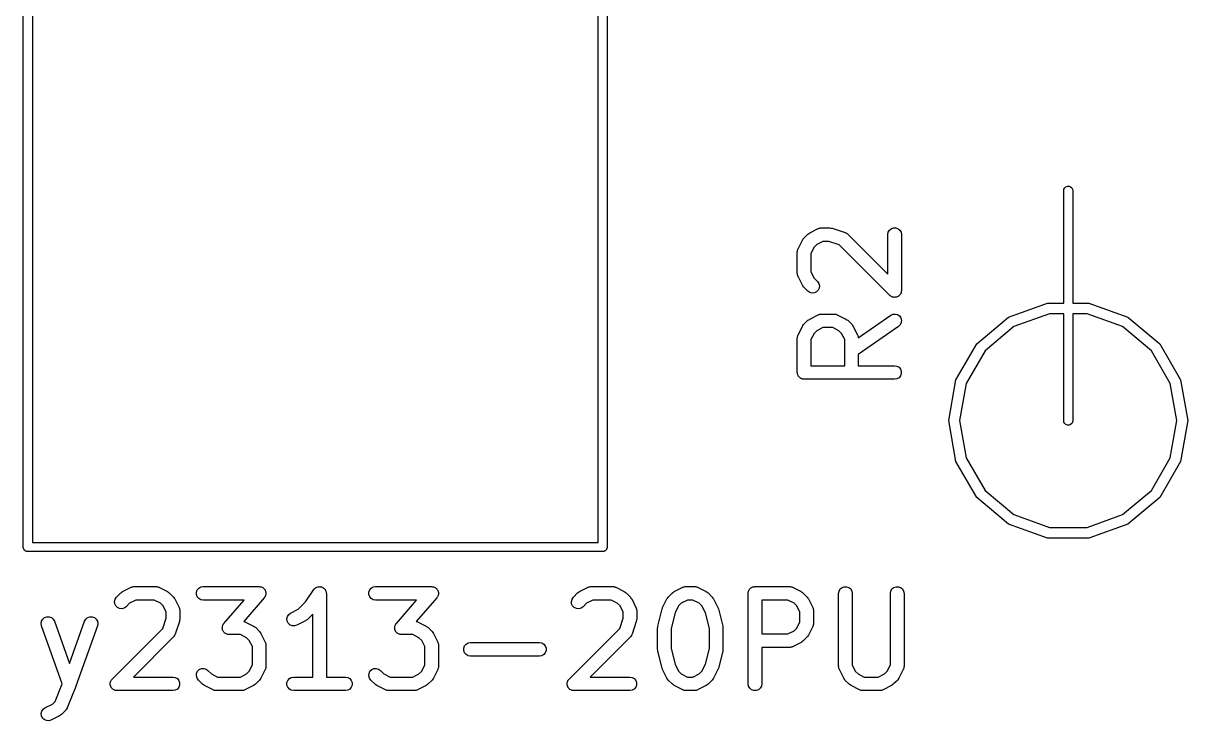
# Model space of a CAD drawing. Extents: x 136.3 to 186.3, y -96.8 to -46.7.
# Drawn here: x 159.08 to 171.94, y -95.52 to -87.81 of the extents above; entities that cross this region are included whole.
import ezdxf

# ---------------------------------------------------------------- set-up
doc = ezdxf.new("R2010")
doc.units = 0
doc.header["$MEASUREMENT"] = 0
doc.layers.add('BLACK', color=7, linetype='CONTINUOUS')

msp = doc.modelspace()

# ---------------------------------------------------------------- linework, layer by layer
at = {"layer": 'BLACK', "linetype": 'CONTINUOUS'}
for p, q in [((165.431, -93.549), (165.431, -68.249)), ((165.531, -68.1902), (165.531, -93.6078)), ((159.081, -93.5902), (159.081, -69.2012)), ((159.181, -69.2197), (159.181, -93.549)), ((170.574, -89.6576), (170.576, -89.6446)), ((170.576, -89.6446), (170.585, -89.6294)), ((170.585, -89.6294), (170.599, -89.618)), ((170.599, -89.618), (170.615, -89.612)), ((170.615, -89.612), (170.633, -89.612)), ((170.633, -89.612), (170.649, -89.618)), ((170.649, -89.618), (170.663, -89.6294)), ((170.663, -89.6294), (170.672, -89.6446)), ((170.672, -89.6446), (170.674, -89.6576)), ((170.574, -90.9021), (170.574, -89.6576)), ((170.674, -89.6576), (170.674, -90.9021)), ((167.701, -90.1885), (167.749, -90.1409)), ((167.749, -90.1409), (167.758, -90.134)), ((167.758, -90.134), (167.768, -90.1268)), ((167.768, -90.1268), (167.863, -90.0792)), ((167.863, -90.0792), (167.867, -90.078)), ((167.867, -90.078), (167.871, -90.0758)), ((167.871, -90.0758), (167.88, -90.0743)), ((167.88, -90.0743), (167.888, -90.0718)), ((167.888, -90.0718), (167.893, -90.072)), ((167.893, -90.072), (167.897, -90.0713)), ((167.897, -90.0713), (167.992, -90.0713)), ((167.992, -90.0713), (168.004, -90.0734)), ((168.004, -90.0734), (168.016, -90.0751)), ((168.016, -90.0751), (168.159, -90.1228)), ((168.159, -90.1228), (168.162, -90.1248)), ((168.162, -90.1248), (168.167, -90.1259)), ((168.167, -90.1259), (168.174, -90.131)), ((168.174, -90.131), (168.182, -90.1352)), ((168.182, -90.1352), (168.184, -90.1384)), ((168.184, -90.1384), (168.188, -90.1409)), ((168.188, -90.1409), (168.631, -90.5843)), ((168.631, -90.1463), (168.636, -90.1206)), ((168.631, -90.5843), (168.631, -90.1463)), ((168.636, -90.1206), (168.649, -90.0981)), ((168.649, -90.0981), (168.669, -90.0813)), ((168.669, -90.0813), (168.693, -90.0724)), ((168.693, -90.0724), (168.719, -90.0724)), ((168.719, -90.0724), (168.744, -90.0813)), ((168.744, -90.0813), (168.764, -90.0981)), ((168.764, -90.0981), (168.777, -90.1206)), ((168.777, -90.1206), (168.781, -90.1463)), ((168.781, -90.1463), (168.781, -90.7653)), ((167.639, -90.3032), (167.687, -90.208)), ((167.687, -90.208), (167.694, -90.1983)), ((167.694, -90.1983), (167.701, -90.1885)), ((167.816, -90.2859), (167.781, -90.3545)), ((167.846, -90.2555), (167.816, -90.2859)), ((167.915, -90.2213), (167.846, -90.2555)), ((167.98, -90.2213), (167.915, -90.2213)), ((168.094, -90.2595), (167.98, -90.2213)), ((168.653, -90.8184), (168.094, -90.2595)), ((167.631, -90.3368), (167.632, -90.3325)), ((167.631, -90.5749), (167.631, -90.3368)), ((167.632, -90.3282), (167.634, -90.3198)), ((167.632, -90.3325), (167.632, -90.3282)), ((167.634, -90.3198), (167.636, -90.3111)), ((167.636, -90.3111), (167.638, -90.3074)), ((167.638, -90.3074), (167.639, -90.3032)), ((167.781, -90.3545), (167.781, -90.5572)), ((167.632, -90.5791), (167.631, -90.5749)), ((167.632, -90.5834), (167.632, -90.5791)), ((167.634, -90.5919), (167.632, -90.5834)), ((167.636, -90.6005), (167.634, -90.5919)), ((167.638, -90.6043), (167.636, -90.6005)), ((167.639, -90.6084), (167.638, -90.6043)), ((167.687, -90.7036), (167.639, -90.6084)), ((167.781, -90.5572), (167.816, -90.6257)), ((167.816, -90.6257), (167.855, -90.6647)), ((167.855, -90.6647), (167.87, -90.686)), ((167.694, -90.7133), (167.687, -90.7036)), ((167.701, -90.7231), (167.694, -90.7133)), ((167.749, -90.7707), (167.701, -90.7231)), ((167.77, -90.7857), (167.749, -90.7707)), ((167.795, -90.7924), (167.77, -90.7857)), ((167.821, -90.7902), (167.795, -90.7924)), ((167.845, -90.7792), (167.821, -90.7902)), ((167.863, -90.7607), (167.845, -90.7792)), ((167.874, -90.7371), (167.863, -90.7607)), ((167.87, -90.686), (167.876, -90.7112)), ((167.876, -90.7112), (167.874, -90.7371)), ((168.765, -90.8107), (168.764, -90.8135)), ((168.768, -90.8084), (168.765, -90.8107)), ((168.772, -90.7995), (168.768, -90.8084)), ((168.777, -90.791), (168.772, -90.7995)), ((168.779, -90.7847), (168.777, -90.7877)), ((168.777, -90.7877), (168.777, -90.791)), ((168.78, -90.775), (168.779, -90.7847)), ((168.781, -90.7653), (168.78, -90.775)), ((168.661, -90.824), (168.653, -90.8184)), ((168.669, -90.8303), (168.661, -90.824)), ((168.672, -90.8314), (168.669, -90.8303)), ((168.675, -90.8333), (168.672, -90.8314)), ((168.684, -90.8358), (168.675, -90.8333)), ((168.693, -90.8392), (168.684, -90.8358)), ((168.697, -90.8392), (168.693, -90.8392)), ((168.7, -90.84), (168.697, -90.8392)), ((168.71, -90.8392), (168.7, -90.84)), ((168.719, -90.8392), (168.71, -90.8392)), ((168.723, -90.8381), (168.719, -90.8392)), ((168.726, -90.8378), (168.723, -90.8381)), ((168.735, -90.8336), (168.726, -90.8378)), ((168.744, -90.8303), (168.735, -90.8336)), ((168.746, -90.8282), (168.744, -90.8303)), ((168.749, -90.8268), (168.746, -90.8282)), ((168.756, -90.8198), (168.749, -90.8268)), ((168.764, -90.8135), (168.756, -90.8198)), ((169.964, -91.0588), (170.395, -90.9021)), ((170.395, -90.9021), (170.574, -90.9021)), ((170.674, -90.9021), (170.853, -90.9021)), ((170.853, -90.9021), (171.284, -91.0588)), ((167.768, -91.0792), (167.863, -91.0316)), ((167.863, -91.0316), (167.867, -91.0304)), ((167.867, -91.0304), (167.871, -91.0282)), ((167.871, -91.0282), (167.88, -91.0267)), ((167.88, -91.0267), (167.888, -91.0242)), ((167.888, -91.0242), (167.893, -91.0244)), ((167.893, -91.0244), (167.897, -91.0237)), ((167.897, -91.0237), (168.04, -91.0237)), ((168.04, -91.0237), (168.044, -91.0244)), ((168.044, -91.0244), (168.048, -91.0242)), ((168.048, -91.0242), (168.057, -91.0267)), ((168.057, -91.0267), (168.065, -91.0282)), ((168.065, -91.0282), (168.069, -91.0304)), ((168.069, -91.0304), (168.073, -91.0316)), ((168.073, -91.0316), (168.168, -91.0792)), ((168.305, -91.2881), (168.663, -91.0372)), ((168.663, -91.0372), (168.687, -91.0262)), ((168.687, -91.0262), (168.713, -91.024)), ((168.713, -91.024), (168.738, -91.0307)), ((168.738, -91.0307), (168.759, -91.0456)), ((168.759, -91.0456), (168.774, -91.067)), ((168.774, -91.067), (168.781, -91.0921)), ((169.613, -91.3535), (169.964, -91.0588)), ((170.416, -91.0202), (170.024, -91.1628)), ((170.574, -91.0202), (170.416, -91.0202)), ((170.574, -92.2064), (170.574, -91.0202)), ((170.832, -91.0202), (170.674, -91.0202)), ((170.674, -91.0202), (170.674, -92.2064)), ((171.224, -91.1628), (170.832, -91.0202)), ((171.284, -91.0588), (171.635, -91.3535)), ((167.639, -91.2556), (167.687, -91.1604)), ((167.687, -91.1604), (167.694, -91.1507)), ((167.694, -91.1507), (167.701, -91.1409)), ((167.701, -91.1409), (167.749, -91.0933)), ((167.749, -91.0933), (167.758, -91.0864)), ((167.758, -91.0864), (167.768, -91.0792)), ((167.915, -91.1737), (167.846, -91.2079)), ((168.022, -91.1737), (167.915, -91.1737)), ((168.091, -91.2079), (168.022, -91.1737)), ((168.168, -91.0792), (168.178, -91.0864)), ((168.178, -91.0864), (168.188, -91.0933)), ((168.188, -91.0933), (168.236, -91.1409)), ((168.236, -91.1409), (168.242, -91.1507)), ((168.242, -91.1507), (168.25, -91.1604)), ((168.25, -91.1604), (168.297, -91.2556)), ((168.749, -91.1601), (168.305, -91.471)), ((168.768, -91.1417), (168.749, -91.1601)), ((168.779, -91.1181), (168.768, -91.1417)), ((168.781, -91.0921), (168.779, -91.1181)), ((170.024, -91.1628), (169.705, -91.4307)), ((171.543, -91.4307), (171.224, -91.1628)), ((167.631, -91.2891), (167.632, -91.2849)), ((167.631, -91.6701), (167.631, -91.2891)), ((167.632, -91.2806), (167.634, -91.2721)), ((167.632, -91.2849), (167.632, -91.2806)), ((167.634, -91.2721), (167.636, -91.2635)), ((167.636, -91.2635), (167.638, -91.2597)), ((167.638, -91.2597), (167.639, -91.2556)), ((167.816, -91.2383), (167.781, -91.3068)), ((167.781, -91.3068), (167.781, -91.5951)), ((167.846, -91.2079), (167.816, -91.2383)), ((168.121, -91.2383), (168.091, -91.2079)), ((168.155, -91.3068), (168.121, -91.2383)), ((168.155, -91.5951), (168.155, -91.3068)), ((168.297, -91.2556), (168.299, -91.2597)), ((168.299, -91.2597), (168.301, -91.2635)), ((168.301, -91.2635), (168.302, -91.2721)), ((168.302, -91.2721), (168.305, -91.2806)), ((168.305, -91.2806), (168.304, -91.2849)), ((168.304, -91.2849), (168.305, -91.2881)), ((169.384, -91.7505), (169.613, -91.3535)), ((169.705, -91.4307), (169.496, -91.7916)), ((171.752, -91.7916), (171.543, -91.4307)), ((171.635, -91.3535), (171.864, -91.7505)), ((168.305, -91.471), (168.305, -91.5951)), ((167.633, -91.6766), (167.631, -91.6701)), ((167.633, -91.6831), (167.633, -91.6766)), ((167.635, -91.6893), (167.633, -91.6831)), ((167.636, -91.6957), (167.635, -91.6893)), ((167.639, -91.7014), (167.636, -91.6957)), ((167.641, -91.7076), (167.639, -91.7014)), ((167.646, -91.7126), (167.641, -91.7076)), ((167.649, -91.7183), (167.646, -91.7126)), ((167.781, -91.5951), (168.155, -91.5951)), ((168.305, -91.5951), (168.706, -91.5951)), ((168.706, -91.5951), (168.732, -91.5996)), ((168.732, -91.5996), (168.755, -91.6126)), ((168.755, -91.6126), (168.771, -91.6326)), ((168.771, -91.7076), (168.755, -91.7275)), ((168.771, -91.6326), (168.78, -91.6571)), ((168.78, -91.6831), (168.771, -91.7076)), ((168.78, -91.6571), (168.78, -91.6831)), ((167.654, -91.7225), (167.649, -91.7183)), ((167.658, -91.7275), (167.654, -91.7225)), ((167.664, -91.7308), (167.658, -91.7275)), ((167.669, -91.735), (167.664, -91.7308)), ((167.675, -91.7373), (167.669, -91.735)), ((167.681, -91.7406), (167.675, -91.7373)), ((167.687, -91.7417), (167.681, -91.7406)), ((167.693, -91.744), (167.687, -91.7417)), ((167.7, -91.744), (167.693, -91.744)), ((167.706, -91.7451), (167.7, -91.744)), ((168.706, -91.7451), (167.706, -91.7451)), ((168.732, -91.7406), (168.706, -91.7451)), ((168.755, -91.7275), (168.732, -91.7406)), ((169.304, -92.202), (169.384, -91.7505)), ((169.496, -91.7916), (169.424, -92.202)), ((171.824, -92.202), (171.752, -91.7916)), ((171.864, -91.7505), (171.944, -92.202)), ((169.384, -92.6535), (169.304, -92.202)), ((169.424, -92.202), (169.496, -92.6124)), ((170.576, -92.2194), (170.574, -92.2064)), ((170.585, -92.2346), (170.576, -92.2194)), ((170.672, -92.2194), (170.663, -92.2346)), ((170.674, -92.2064), (170.672, -92.2194)), ((171.752, -92.6124), (171.824, -92.202)), ((171.944, -92.202), (171.864, -92.6535)), ((170.599, -92.246), (170.585, -92.2346)), ((170.615, -92.252), (170.599, -92.246)), ((170.633, -92.252), (170.615, -92.252)), ((170.649, -92.246), (170.633, -92.252)), ((170.663, -92.2346), (170.649, -92.246)), ((169.496, -92.6124), (169.705, -92.9733)), ((171.543, -92.9733), (171.752, -92.6124)), ((169.613, -93.0505), (169.384, -92.6535)), ((171.864, -92.6535), (171.635, -93.0505)), ((169.705, -92.9733), (170.024, -93.2412)), ((171.224, -93.2412), (171.543, -92.9733)), ((169.964, -93.3452), (169.613, -93.0505)), ((171.635, -93.0505), (171.284, -93.3452)), ((170.024, -93.2412), (170.416, -93.3838)), ((170.832, -93.3838), (171.224, -93.2412)), ((170.395, -93.5019), (169.964, -93.3452)), ((170.416, -93.3838), (170.832, -93.3838)), ((171.284, -93.3452), (170.853, -93.5019)), ((170.853, -93.5019), (170.395, -93.5019)), ((159.081, -93.6078), (159.081, -93.5902)), ((159.083, -93.612), (159.081, -93.6078)), ((159.083, -93.6164), (159.083, -93.612)), ((159.086, -93.6202), (159.083, -93.6164)), ((159.087, -93.6244), (159.086, -93.6202)), ((159.09, -93.6278), (159.087, -93.6244)), ((159.092, -93.6316), (159.09, -93.6278)), ((159.096, -93.6345), (159.092, -93.6316)), ((159.098, -93.6379), (159.096, -93.6345)), ((159.102, -93.6401), (159.098, -93.6379)), ((159.106, -93.643), (159.102, -93.6401)), ((159.181, -93.549), (165.431, -93.549)), ((165.51, -93.6401), (165.506, -93.643)), ((165.514, -93.6379), (165.51, -93.6401)), ((165.516, -93.6345), (165.514, -93.6379)), ((165.52, -93.6316), (165.516, -93.6345)), ((165.522, -93.6278), (165.52, -93.6316)), ((165.525, -93.6244), (165.522, -93.6278)), ((165.526, -93.6202), (165.525, -93.6244)), ((165.529, -93.6164), (165.526, -93.6202)), ((165.531, -93.6078), (165.529, -93.612)), ((165.529, -93.612), (165.529, -93.6164)), ((159.11, -93.6445), (159.106, -93.643)), ((159.114, -93.6467), (159.11, -93.6445)), ((159.118, -93.6475), (159.114, -93.6467)), ((159.122, -93.649), (159.118, -93.6475)), ((165.49, -93.649), (159.122, -93.649)), ((165.494, -93.6475), (165.49, -93.649)), ((165.498, -93.6467), (165.494, -93.6475)), ((165.502, -93.6445), (165.498, -93.6467)), ((165.506, -93.643), (165.502, -93.6445)), ((160.095, -94.1749), (160.11, -94.1536)), ((160.11, -94.1536), (160.158, -94.106)), ((160.158, -94.106), (160.168, -94.0991)), ((160.168, -94.0991), (160.177, -94.0919)), ((160.177, -94.0919), (160.272, -94.0443)), ((160.272, -94.0443), (160.277, -94.0431)), ((160.277, -94.0431), (160.28, -94.0409)), ((160.28, -94.0409), (160.289, -94.0394)), ((160.289, -94.0394), (160.297, -94.0369)), ((160.297, -94.0369), (160.302, -94.0371)), ((160.302, -94.0371), (160.306, -94.0364)), ((160.306, -94.0364), (160.544, -94.0364)), ((160.544, -94.0364), (160.548, -94.0371)), ((160.548, -94.0371), (160.553, -94.0369)), ((160.553, -94.0369), (160.561, -94.0394)), ((160.561, -94.0394), (160.57, -94.0409)), ((160.57, -94.0409), (160.573, -94.0431)), ((160.573, -94.0431), (160.578, -94.0443)), ((160.578, -94.0443), (160.673, -94.0919)), ((160.673, -94.0919), (160.683, -94.0991)), ((160.683, -94.0991), (160.692, -94.106)), ((160.692, -94.106), (160.74, -94.1536)), ((160.74, -94.1536), (160.747, -94.1634)), ((160.994, -94.0984), (161.003, -94.0739)), ((160.994, -94.1244), (160.994, -94.0984)), ((161.003, -94.1489), (160.994, -94.1244)), ((161.003, -94.0739), (161.02, -94.0539)), ((161.02, -94.1688), (161.003, -94.1489)), ((161.02, -94.0539), (161.042, -94.0409)), ((161.042, -94.0409), (161.068, -94.0364)), ((161.068, -94.0364), (161.687, -94.0364)), ((161.687, -94.0364), (161.694, -94.0377)), ((161.694, -94.0377), (161.702, -94.0378)), ((161.702, -94.0378), (161.707, -94.0399)), ((161.707, -94.0399), (161.713, -94.0409)), ((161.713, -94.0409), (161.719, -94.0446)), ((161.719, -94.0446), (161.726, -94.0472)), ((161.726, -94.0472), (161.73, -94.051)), ((161.73, -94.051), (161.735, -94.0539)), ((161.735, -94.0539), (161.74, -94.0595)), ((161.74, -94.0595), (161.745, -94.0644)), ((161.747, -94.1545), (161.743, -94.1608)), ((161.745, -94.0644), (161.748, -94.0694)), ((161.752, -94.1489), (161.747, -94.1545)), ((161.748, -94.0694), (161.752, -94.0739)), ((161.752, -94.0739), (161.754, -94.0808)), ((161.754, -94.1434), (161.752, -94.1489)), ((161.754, -94.0808), (161.758, -94.0872)), ((161.757, -94.1385), (161.754, -94.1434)), ((161.758, -94.1313), (161.757, -94.1385)), ((161.758, -94.0872), (161.759, -94.0929)), ((161.761, -94.1244), (161.758, -94.1313)), ((161.759, -94.0929), (161.761, -94.0984)), ((161.761, -94.0984), (161.761, -94.1057)), ((161.761, -94.1057), (161.762, -94.1129)), ((161.762, -94.1129), (161.761, -94.1186)), ((161.761, -94.1186), (161.761, -94.1244)), ((162.2, -94.2065), (162.291, -94.0698)), ((162.291, -94.0698), (162.294, -94.0668)), ((162.294, -94.0668), (162.296, -94.0632)), ((162.296, -94.0632), (162.303, -94.0574)), ((162.303, -94.0574), (162.309, -94.0509)), ((162.309, -94.0509), (162.313, -94.0491)), ((162.313, -94.0491), (162.316, -94.0464)), ((162.316, -94.0464), (162.325, -94.0434)), ((162.325, -94.0434), (162.333, -94.0394)), ((162.333, -94.0394), (162.337, -94.0389)), ((162.337, -94.0389), (162.341, -94.0375)), ((162.341, -94.0375), (162.35, -94.0375)), ((162.35, -94.0375), (162.358, -94.0365)), ((162.358, -94.0365), (162.362, -94.0375)), ((162.362, -94.0375), (162.367, -94.0375)), ((162.367, -94.0375), (162.375, -94.0406)), ((162.375, -94.0406), (162.384, -94.0427)), ((162.384, -94.0427), (162.387, -94.045)), ((162.387, -94.045), (162.391, -94.0464)), ((162.391, -94.0464), (162.398, -94.0522)), ((162.398, -94.0522), (162.405, -94.0571)), ((162.405, -94.0571), (162.408, -94.0605)), ((162.408, -94.0605), (162.411, -94.0632)), ((162.411, -94.0632), (162.416, -94.0709)), ((162.416, -94.0709), (162.421, -94.0781)), ((162.421, -94.0781), (162.422, -94.0821)), ((162.422, -94.0821), (162.424, -94.0857)), ((162.424, -94.0857), (162.426, -94.0945)), ((162.426, -94.0945), (162.428, -94.1031)), ((162.428, -94.1031), (162.428, -94.1073)), ((162.428, -94.1073), (162.429, -94.1114)), ((162.429, -94.1114), (162.429, -95.0364)), ((162.899, -94.0984), (162.908, -94.0739)), ((162.899, -94.1244), (162.899, -94.0984)), ((162.908, -94.1489), (162.899, -94.1244)), ((162.908, -94.0739), (162.924, -94.0539)), ((162.924, -94.1688), (162.908, -94.1489)), ((162.924, -94.0539), (162.947, -94.0409)), ((162.947, -94.0409), (162.973, -94.0364)), ((162.973, -94.0364), (163.592, -94.0364)), ((163.592, -94.0364), (163.599, -94.0377)), ((163.599, -94.0377), (163.606, -94.0378)), ((163.606, -94.0378), (163.612, -94.0399)), ((163.612, -94.0399), (163.617, -94.0409)), ((163.617, -94.0409), (163.624, -94.0446)), ((163.624, -94.0446), (163.631, -94.0472)), ((163.631, -94.0472), (163.635, -94.051)), ((163.635, -94.051), (163.64, -94.0539)), ((163.64, -94.0539), (163.645, -94.0595)), ((163.645, -94.0595), (163.65, -94.0644)), ((163.652, -94.1545), (163.648, -94.1608)), ((163.65, -94.0644), (163.653, -94.0694)), ((163.657, -94.1489), (163.652, -94.1545)), ((163.653, -94.0694), (163.657, -94.0739)), ((163.657, -94.0739), (163.659, -94.0808)), ((163.659, -94.1434), (163.657, -94.1489)), ((163.659, -94.0808), (163.663, -94.0872)), ((163.662, -94.1385), (163.659, -94.1434)), ((163.663, -94.1313), (163.662, -94.1385)), ((163.663, -94.0872), (163.664, -94.0929)), ((163.666, -94.1244), (163.663, -94.1313)), ((163.664, -94.0929), (163.666, -94.0984)), ((163.666, -94.0984), (163.666, -94.1057)), ((163.666, -94.1057), (163.667, -94.1129)), ((163.667, -94.1129), (163.666, -94.1186)), ((163.666, -94.1186), (163.666, -94.1244)), ((165.143, -94.1749), (165.158, -94.1536)), ((165.158, -94.1536), (165.205, -94.106)), ((165.205, -94.106), (165.215, -94.0991)), ((165.215, -94.0991), (165.225, -94.0919)), ((165.225, -94.0919), (165.32, -94.0443)), ((165.32, -94.0443), (165.324, -94.0431)), ((165.324, -94.0431), (165.328, -94.0409)), ((165.328, -94.0409), (165.337, -94.0394)), ((165.337, -94.0394), (165.345, -94.0369)), ((165.345, -94.0369), (165.349, -94.0371)), ((165.349, -94.0371), (165.354, -94.0364)), ((165.354, -94.0364), (165.592, -94.0364)), ((165.592, -94.0364), (165.596, -94.0371)), ((165.596, -94.0371), (165.6, -94.0369)), ((165.6, -94.0369), (165.609, -94.0394)), ((165.609, -94.0394), (165.617, -94.0409)), ((165.617, -94.0409), (165.621, -94.0431)), ((165.621, -94.0431), (165.625, -94.0443)), ((165.625, -94.0443), (165.72, -94.0919)), ((165.72, -94.0919), (165.73, -94.0991)), ((165.73, -94.0991), (165.74, -94.106)), ((165.74, -94.106), (165.788, -94.1536)), ((165.788, -94.1536), (165.794, -94.1634)), ((166.198, -94.1634), (166.205, -94.1536)), ((166.205, -94.1536), (166.253, -94.106)), ((166.253, -94.106), (166.263, -94.0991)), ((166.263, -94.0991), (166.272, -94.0919)), ((166.272, -94.0919), (166.368, -94.0443)), ((166.368, -94.0443), (166.372, -94.0431)), ((166.372, -94.0431), (166.376, -94.0409)), ((166.376, -94.0409), (166.384, -94.0394)), ((166.384, -94.0394), (166.393, -94.0369)), ((166.393, -94.0369), (166.397, -94.0371)), ((166.397, -94.0371), (166.401, -94.0364)), ((166.401, -94.0364), (166.496, -94.0364)), ((166.496, -94.0364), (166.501, -94.0371)), ((166.501, -94.0371), (166.505, -94.0369)), ((166.505, -94.0369), (166.513, -94.0394)), ((166.513, -94.0394), (166.522, -94.0409)), ((166.522, -94.0409), (166.526, -94.0431)), ((166.526, -94.0431), (166.53, -94.0443)), ((166.53, -94.0443), (166.625, -94.0919)), ((166.625, -94.0919), (166.635, -94.0991)), ((166.635, -94.0991), (166.645, -94.106)), ((166.645, -94.106), (166.692, -94.1536)), ((166.692, -94.1536), (166.699, -94.1634)), ((167.088, -94.1114), (167.089, -94.1049)), ((167.088, -95.1114), (167.088, -94.1114)), ((167.089, -94.0984), (167.092, -94.0922)), ((167.089, -94.1049), (167.089, -94.0984)), ((167.092, -94.0922), (167.093, -94.0857)), ((167.093, -94.0857), (167.096, -94.08)), ((167.096, -94.08), (167.098, -94.0739)), ((167.098, -94.0739), (167.102, -94.0689)), ((167.102, -94.0689), (167.106, -94.0632)), ((167.106, -94.0632), (167.111, -94.059)), ((167.111, -94.059), (167.115, -94.0539)), ((167.115, -94.0539), (167.121, -94.0506)), ((167.121, -94.0506), (167.126, -94.0464)), ((167.126, -94.0464), (167.132, -94.0442)), ((167.132, -94.0442), (167.137, -94.0409)), ((167.137, -94.0409), (167.144, -94.0398)), ((167.144, -94.0398), (167.15, -94.0375)), ((167.15, -94.0375), (167.157, -94.0375)), ((167.157, -94.0375), (167.163, -94.0364)), ((167.163, -94.0364), (167.544, -94.0364)), ((167.544, -94.0364), (167.548, -94.0371)), ((167.548, -94.0371), (167.553, -94.0369)), ((167.553, -94.0369), (167.561, -94.0394)), ((167.561, -94.0394), (167.57, -94.0409)), ((167.57, -94.0409), (167.573, -94.0431)), ((167.573, -94.0431), (167.578, -94.0443)), ((167.578, -94.0443), (167.673, -94.0919)), ((167.673, -94.0919), (167.683, -94.0991)), ((167.683, -94.0991), (167.692, -94.106)), ((167.692, -94.106), (167.74, -94.1536)), ((167.74, -94.1536), (167.747, -94.1634)), ((168.088, -94.1114), (168.093, -94.0857)), ((168.088, -94.9209), (168.088, -94.1114)), ((168.093, -94.0857), (168.106, -94.0632)), ((168.106, -94.0632), (168.126, -94.0464)), ((168.126, -94.0464), (168.15, -94.0375)), ((168.15, -94.0375), (168.176, -94.0375)), ((168.176, -94.0375), (168.201, -94.0464)), ((168.201, -94.0464), (168.221, -94.0632)), ((168.221, -94.0632), (168.234, -94.0857)), ((168.234, -94.0857), (168.238, -94.1114)), ((168.238, -94.1114), (168.238, -94.9032)), ((168.66, -94.1114), (168.664, -94.0857)), ((168.66, -94.9032), (168.66, -94.1114)), ((168.664, -94.0857), (168.677, -94.0632)), ((168.677, -94.0632), (168.697, -94.0464)), ((168.697, -94.0464), (168.722, -94.0375)), ((168.722, -94.0375), (168.748, -94.0375)), ((168.748, -94.0375), (168.772, -94.0464)), ((168.772, -94.0464), (168.792, -94.0632)), ((168.792, -94.0632), (168.805, -94.0857)), ((168.805, -94.0857), (168.81, -94.1114)), ((168.81, -94.1114), (168.81, -94.9209)), ((160.088, -94.2001), (160.095, -94.1749)), ((160.091, -94.226), (160.088, -94.2001)), ((160.102, -94.2496), (160.091, -94.226)), ((160.12, -94.2681), (160.102, -94.2496)), ((160.144, -94.2791), (160.12, -94.2681)), ((160.17, -94.2813), (160.144, -94.2791)), ((160.195, -94.2746), (160.17, -94.2813)), ((160.216, -94.2597), (160.195, -94.2746)), ((160.255, -94.2206), (160.216, -94.2597)), ((160.324, -94.1864), (160.255, -94.2206)), ((160.526, -94.1864), (160.324, -94.1864)), ((160.595, -94.2206), (160.526, -94.1864)), ((160.625, -94.251), (160.595, -94.2206)), ((160.66, -94.3196), (160.625, -94.251)), ((160.747, -94.1634), (160.754, -94.1731)), ((160.754, -94.1731), (160.802, -94.2683)), ((160.802, -94.2683), (160.803, -94.2725)), ((160.803, -94.2725), (160.805, -94.2762)), ((160.805, -94.2762), (160.807, -94.2849)), ((160.807, -94.2849), (160.809, -94.2933)), ((161.042, -94.1819), (161.02, -94.1688)), ((161.068, -94.1864), (161.042, -94.1819)), ((161.522, -94.1864), (161.068, -94.1864)), ((161.297, -94.4429), (161.522, -94.1864)), ((161.743, -94.1608), (161.516, -94.4208)), ((162.119, -94.2878), (162.2, -94.2065)), ((162.947, -94.1819), (162.924, -94.1688)), ((162.973, -94.1864), (162.947, -94.1819)), ((163.426, -94.1864), (162.973, -94.1864)), ((163.202, -94.4429), (163.426, -94.1864)), ((163.648, -94.1608), (163.421, -94.4208)), ((165.136, -94.2001), (165.143, -94.1749)), ((165.138, -94.226), (165.136, -94.2001)), ((165.149, -94.2496), (165.138, -94.226)), ((165.168, -94.2681), (165.149, -94.2496)), ((165.191, -94.2791), (165.168, -94.2681)), ((165.217, -94.2813), (165.191, -94.2791)), ((165.242, -94.2746), (165.217, -94.2813)), ((165.264, -94.2597), (165.242, -94.2746)), ((165.303, -94.2206), (165.264, -94.2597)), ((165.371, -94.1864), (165.303, -94.2206)), ((165.574, -94.1864), (165.371, -94.1864)), ((165.643, -94.2206), (165.574, -94.1864)), ((165.673, -94.251), (165.643, -94.2206)), ((165.707, -94.3196), (165.673, -94.251)), ((165.794, -94.1634), (165.802, -94.1731)), ((165.802, -94.1731), (165.849, -94.2683)), ((165.849, -94.2683), (165.851, -94.2725)), ((165.851, -94.2725), (165.853, -94.2762)), ((165.853, -94.2762), (165.854, -94.2849)), ((165.854, -94.2849), (165.857, -94.2933)), ((166.09, -94.4741), (166.138, -94.2837)), ((166.138, -94.2837), (166.141, -94.2762)), ((166.141, -94.2762), (166.144, -94.2683)), ((166.144, -94.2683), (166.191, -94.1731)), ((166.191, -94.1731), (166.198, -94.1634)), ((166.32, -94.251), (166.282, -94.328)), ((166.35, -94.2206), (166.32, -94.251)), ((166.419, -94.1864), (166.35, -94.2206)), ((166.479, -94.1864), (166.419, -94.1864)), ((166.547, -94.2206), (166.479, -94.1864)), ((166.578, -94.251), (166.547, -94.2206)), ((166.616, -94.328), (166.578, -94.251)), ((166.699, -94.1634), (166.706, -94.1731)), ((166.706, -94.1731), (166.754, -94.2683)), ((166.754, -94.2683), (166.756, -94.2762)), ((166.756, -94.2762), (166.76, -94.2837)), ((166.76, -94.2837), (166.807, -94.4741)), ((167.238, -94.1864), (167.238, -94.5602)), ((167.526, -94.1864), (167.238, -94.1864)), ((167.595, -94.2206), (167.526, -94.1864)), ((167.625, -94.251), (167.595, -94.2206)), ((167.66, -94.3196), (167.625, -94.251)), ((167.747, -94.1634), (167.754, -94.1731)), ((167.754, -94.1731), (167.802, -94.2683)), ((167.802, -94.2683), (167.803, -94.2725)), ((167.803, -94.2725), (167.805, -94.2762)), ((167.805, -94.2762), (167.807, -94.2849)), ((167.807, -94.2849), (167.809, -94.2933)), ((159.283, -94.4186), (159.296, -94.3962)), ((159.296, -94.3962), (159.317, -94.3795)), ((159.317, -94.3795), (159.341, -94.3708)), ((159.341, -94.3708), (159.367, -94.3709)), ((159.367, -94.3709), (159.392, -94.38)), ((159.392, -94.38), (159.411, -94.3969)), ((159.411, -94.3969), (159.424, -94.4195)), ((159.759, -94.4195), (159.772, -94.3969)), ((159.772, -94.3969), (159.792, -94.38)), ((159.792, -94.38), (159.816, -94.3709)), ((159.816, -94.3709), (159.842, -94.3708)), ((159.842, -94.3708), (159.867, -94.3795)), ((159.867, -94.3795), (159.887, -94.3962)), ((159.887, -94.3962), (159.9, -94.4186)), ((160.621, -94.4994), (160.66, -94.3849)), ((160.66, -94.3849), (160.66, -94.3196)), ((160.807, -94.4089), (160.806, -94.4208)), ((160.81, -94.3971), (160.807, -94.4089)), ((160.809, -94.2933), (160.809, -94.2976)), ((160.809, -94.2976), (160.81, -94.3019)), ((160.81, -94.3019), (160.81, -94.3971)), ((161.993, -94.3926), (161.999, -94.3673)), ((161.996, -94.4185), (161.993, -94.3926)), ((161.999, -94.3673), (162.013, -94.3455)), ((162.013, -94.3455), (162.034, -94.33)), ((162.034, -94.33), (162.119, -94.2878)), ((162.206, -94.4094), (162.197, -94.4166)), ((162.216, -94.4025), (162.206, -94.4094)), ((162.279, -94.3401), (162.216, -94.4025)), ((162.279, -95.0364), (162.279, -94.3401)), ((165.669, -94.4994), (165.707, -94.3849)), ((165.707, -94.3849), (165.707, -94.3196)), ((165.855, -94.4089), (165.853, -94.4208)), ((165.857, -94.3971), (165.855, -94.4089)), ((165.857, -94.2933), (165.856, -94.2976)), ((165.856, -94.2976), (165.857, -94.3019)), ((165.857, -94.3019), (165.857, -94.3971)), ((166.282, -94.328), (166.238, -94.5016)), ((166.66, -94.5016), (166.616, -94.328)), ((167.66, -94.427), (167.66, -94.3196)), ((167.809, -94.2933), (167.809, -94.2976)), ((167.809, -94.2976), (167.81, -94.3019)), ((167.81, -94.3019), (167.81, -94.4447)), ((159.279, -94.4443), (159.283, -94.4186)), ((159.283, -94.4699), (159.279, -94.4443)), ((159.512, -95.1099), (159.283, -94.4699)), ((159.424, -94.4195), (159.592, -94.8884)), ((159.592, -94.8884), (159.759, -94.4195)), ((159.9, -94.4699), (159.662, -95.1366)), ((159.9, -94.4186), (159.905, -94.4443)), ((159.905, -94.4443), (159.9, -94.4699)), ((160.062, -95.0583), (160.621, -94.4994)), ((160.806, -94.4208), (160.758, -94.5637)), ((161.279, -94.4908), (161.28, -94.4851)), ((161.28, -94.498), (161.279, -94.4908)), ((161.28, -94.4793), (161.282, -94.4724)), ((161.28, -94.4851), (161.28, -94.4793)), ((161.28, -94.5054), (161.28, -94.498)), ((161.282, -94.5108), (161.28, -94.5054)), ((161.282, -94.4724), (161.284, -94.4652)), ((161.283, -94.5165), (161.282, -94.5108)), ((161.286, -94.5229), (161.283, -94.5165)), ((161.284, -94.4652), (161.287, -94.4603)), ((161.289, -94.5298), (161.286, -94.5229)), ((161.287, -94.4603), (161.289, -94.4548)), ((161.289, -94.4548), (161.293, -94.4492)), ((161.292, -94.5343), (161.289, -94.5298)), ((161.295, -94.5393), (161.292, -94.5343)), ((161.293, -94.4492), (161.297, -94.4429)), ((161.301, -94.5442), (161.295, -94.5393)), ((161.516, -94.4208), (161.522, -94.4219)), ((161.522, -94.4219), (161.526, -94.424)), ((161.526, -94.424), (161.53, -94.4253)), ((161.53, -94.4253), (161.625, -94.4729)), ((161.625, -94.4729), (161.635, -94.48)), ((161.635, -94.48), (161.645, -94.4869)), ((161.645, -94.4869), (161.692, -94.5345)), ((161.692, -94.5345), (161.699, -94.5444)), ((162.008, -94.4418), (161.996, -94.4185)), ((162.027, -94.4597), (162.008, -94.4418)), ((162.05, -94.47), (162.027, -94.4597)), ((162.076, -94.4716), (162.05, -94.47)), ((162.101, -94.4642), (162.076, -94.4716)), ((162.197, -94.4166), (162.101, -94.4642)), ((163.183, -94.4908), (163.185, -94.4851)), ((163.185, -94.498), (163.183, -94.4908)), ((163.185, -94.4793), (163.187, -94.4724)), ((163.185, -94.4851), (163.185, -94.4793)), ((163.185, -94.5054), (163.185, -94.498)), ((163.186, -94.5108), (163.185, -94.5054)), ((163.187, -94.5165), (163.186, -94.5108)), ((163.187, -94.4724), (163.188, -94.4652)), ((163.191, -94.5229), (163.187, -94.5165)), ((163.188, -94.4652), (163.191, -94.4603)), ((163.191, -94.4603), (163.193, -94.4548)), ((163.193, -94.5298), (163.191, -94.5229)), ((163.193, -94.4548), (163.198, -94.4492)), ((163.197, -94.5343), (163.193, -94.5298)), ((163.2, -94.5393), (163.197, -94.5343)), ((163.198, -94.4492), (163.202, -94.4429)), ((163.205, -94.5442), (163.2, -94.5393)), ((163.421, -94.4208), (163.427, -94.4219)), ((163.427, -94.4219), (163.431, -94.424)), ((163.431, -94.424), (163.435, -94.4253)), ((163.435, -94.4253), (163.53, -94.4729)), ((163.53, -94.4729), (163.54, -94.48)), ((163.54, -94.48), (163.55, -94.4869)), ((163.55, -94.4869), (163.597, -94.5345)), ((163.597, -94.5345), (163.604, -94.5444)), ((165.11, -95.0583), (165.669, -94.4994)), ((165.853, -94.4208), (165.806, -94.5637)), ((166.088, -94.4923), (166.09, -94.4833)), ((166.088, -94.7304), (166.088, -94.4923)), ((166.09, -94.4833), (166.09, -94.4741)), ((166.238, -94.5016), (166.238, -94.7212)), ((166.66, -94.7212), (166.66, -94.5016)), ((166.807, -94.4741), (166.808, -94.4833)), ((166.808, -94.4833), (166.81, -94.4923)), ((166.81, -94.4923), (166.81, -94.7304)), ((167.526, -94.5602), (167.595, -94.5259)), ((167.595, -94.5259), (167.625, -94.4955)), ((167.625, -94.4955), (167.66, -94.427)), ((167.802, -94.4783), (167.754, -94.5735)), ((167.803, -94.4741), (167.802, -94.4783)), ((167.805, -94.4704), (167.803, -94.4741)), ((167.807, -94.4617), (167.805, -94.4704)), ((167.809, -94.4533), (167.807, -94.4617)), ((167.81, -94.4447), (167.809, -94.449)), ((167.809, -94.449), (167.809, -94.4533)), ((160.74, -94.593), (160.297, -95.0364)), ((160.742, -94.5894), (160.74, -94.593)), ((160.746, -94.5866), (160.742, -94.5894)), ((160.75, -94.5788), (160.746, -94.5866)), ((160.755, -94.5716), (160.75, -94.5788)), ((160.756, -94.5675), (160.755, -94.5716)), ((160.758, -94.5637), (160.756, -94.5675)), ((161.305, -94.5498), (161.301, -94.5442)), ((161.31, -94.5527), (161.305, -94.5498)), ((161.315, -94.5565), (161.31, -94.5527)), ((161.322, -94.5591), (161.315, -94.5565)), ((161.328, -94.5628), (161.322, -94.5591)), ((161.334, -94.5638), (161.328, -94.5628)), ((161.339, -94.5659), (161.334, -94.5638)), ((161.346, -94.5661), (161.339, -94.5659)), ((161.354, -94.5673), (161.346, -94.5661)), ((161.479, -94.5673), (161.354, -94.5673)), ((161.547, -94.6016), (161.479, -94.5673)), ((161.578, -94.632), (161.547, -94.6016)), ((161.612, -94.7005), (161.578, -94.632)), ((161.699, -94.5444), (161.706, -94.554)), ((161.706, -94.554), (161.754, -94.6493)), ((161.754, -94.6493), (161.755, -94.6534)), ((161.755, -94.6534), (161.757, -94.6572)), ((161.757, -94.6572), (161.759, -94.6658)), ((161.759, -94.6658), (161.761, -94.6742)), ((163.21, -94.5498), (163.205, -94.5442)), ((163.215, -94.5527), (163.21, -94.5498)), ((163.22, -94.5565), (163.215, -94.5527)), ((163.226, -94.5591), (163.22, -94.5565)), ((163.233, -94.5628), (163.226, -94.5591)), ((163.238, -94.5638), (163.233, -94.5628)), ((163.244, -94.5659), (163.238, -94.5638)), ((163.251, -94.5661), (163.244, -94.5659)), ((163.258, -94.5673), (163.251, -94.5661)), ((163.384, -94.5673), (163.258, -94.5673)), ((163.452, -94.6016), (163.384, -94.5673)), ((163.482, -94.632), (163.452, -94.6016)), ((163.517, -94.7005), (163.482, -94.632)), ((163.604, -94.5444), (163.611, -94.554)), ((163.611, -94.554), (163.659, -94.6493)), ((163.659, -94.6493), (163.66, -94.6534)), ((163.66, -94.6534), (163.662, -94.6572)), ((163.662, -94.6572), (163.664, -94.6658)), ((163.664, -94.6658), (163.666, -94.6742)), ((163.972, -94.673), (163.995, -94.66)), ((163.995, -94.66), (164.02, -94.6554)), ((164.02, -94.6554), (164.782, -94.6554)), ((164.782, -94.6554), (164.808, -94.66)), ((164.808, -94.66), (164.83, -94.673)), ((165.788, -94.593), (165.344, -95.0364)), ((165.79, -94.5894), (165.788, -94.593)), ((165.793, -94.5866), (165.79, -94.5894)), ((165.798, -94.5788), (165.793, -94.5866)), ((165.803, -94.5716), (165.798, -94.5788)), ((165.804, -94.5675), (165.803, -94.5716)), ((165.806, -94.5637), (165.804, -94.5675)), ((167.238, -94.5602), (167.526, -94.5602)), ((167.673, -94.6547), (167.578, -94.7023)), ((167.683, -94.6475), (167.673, -94.6547)), ((167.692, -94.6406), (167.683, -94.6475)), ((167.74, -94.593), (167.692, -94.6406)), ((167.747, -94.5832), (167.74, -94.593)), ((167.754, -94.5735), (167.747, -94.5832)), ((161.612, -94.9032), (161.612, -94.7005)), ((161.761, -94.6742), (161.761, -94.6785)), ((161.761, -94.6785), (161.762, -94.6828)), ((161.762, -94.6828), (161.762, -94.9209)), ((163.517, -94.9032), (163.517, -94.7005)), ((163.666, -94.6742), (163.666, -94.6785)), ((163.666, -94.6785), (163.667, -94.6828)), ((163.667, -94.6828), (163.667, -94.9209)), ((163.946, -94.7174), (163.955, -94.6929)), ((163.946, -94.7435), (163.946, -94.7174)), ((163.955, -94.7679), (163.946, -94.7435)), ((163.955, -94.6929), (163.972, -94.673)), ((163.972, -94.7879), (163.955, -94.7679)), ((163.995, -94.8009), (163.972, -94.7879)), ((164.83, -94.7879), (164.808, -94.8009)), ((164.83, -94.673), (164.847, -94.6929)), ((164.847, -94.7679), (164.83, -94.7879)), ((164.847, -94.6929), (164.856, -94.7174)), ((164.856, -94.7435), (164.847, -94.7679)), ((164.856, -94.7174), (164.856, -94.7435)), ((166.09, -94.7395), (166.088, -94.7304)), ((166.09, -94.7486), (166.09, -94.7395)), ((166.138, -94.9391), (166.09, -94.7486)), ((166.238, -94.7212), (166.282, -94.8947)), ((166.616, -94.8947), (166.66, -94.7212)), ((166.807, -94.7486), (166.76, -94.9391)), ((166.808, -94.7395), (166.807, -94.7486)), ((166.81, -94.7304), (166.808, -94.7395)), ((167.544, -94.7102), (167.238, -94.7102)), ((167.238, -94.7102), (167.238, -95.1114)), ((167.548, -94.7094), (167.544, -94.7102)), ((167.553, -94.7097), (167.548, -94.7094)), ((167.561, -94.7072), (167.553, -94.7097)), ((167.57, -94.7057), (167.561, -94.7072)), ((167.573, -94.7035), (167.57, -94.7057)), ((167.578, -94.7023), (167.573, -94.7035)), ((161.578, -94.9717), (161.612, -94.9032)), ((161.762, -94.9209), (161.761, -94.9252)), ((161.761, -94.9252), (161.761, -94.9295)), ((163.482, -94.9717), (163.517, -94.9032)), ((163.667, -94.9209), (163.666, -94.9252)), ((163.666, -94.9252), (163.666, -94.9295)), ((164.02, -94.8054), (163.995, -94.8009)), ((164.782, -94.8054), (164.02, -94.8054)), ((164.808, -94.8009), (164.782, -94.8054)), ((166.282, -94.8947), (166.32, -94.9717)), ((166.578, -94.9717), (166.616, -94.8947)), ((168.089, -94.9252), (168.088, -94.9209)), ((168.089, -94.9295), (168.089, -94.9252)), ((168.238, -94.9032), (168.272, -94.9717)), ((168.625, -94.9717), (168.66, -94.9032)), ((168.81, -94.9209), (168.809, -94.9252)), ((168.809, -94.9252), (168.809, -94.9295)), ((160.297, -95.0364), (160.735, -95.0364)), ((160.735, -95.0364), (160.76, -95.0409)), ((160.76, -95.0409), (160.783, -95.0539)), ((160.783, -95.0539), (160.8, -95.0739)), ((160.993, -95.0227), (160.995, -94.9967)), ((161, -95.0478), (160.993, -95.0227)), ((160.995, -94.9967), (161.006, -94.9731)), ((161.015, -95.0692), (161, -95.0478)), ((161.006, -94.9731), (161.025, -94.9547)), ((161.025, -94.9547), (161.048, -94.9437)), ((161.048, -94.9437), (161.074, -94.9414)), ((161.074, -94.9414), (161.1, -94.9482)), ((161.1, -94.9482), (161.121, -94.9631)), ((161.121, -94.9631), (161.16, -95.0021)), ((161.16, -95.0021), (161.228, -95.0364)), ((161.228, -95.0364), (161.479, -95.0364)), ((161.479, -95.0364), (161.547, -95.0021)), ((161.547, -95.0021), (161.578, -94.9717)), ((161.706, -95.0497), (161.699, -95.0593)), ((161.754, -94.9544), (161.706, -95.0497)), ((161.755, -94.9503), (161.754, -94.9544)), ((161.757, -94.9466), (161.755, -94.9503)), ((161.759, -94.9379), (161.757, -94.9466)), ((161.761, -94.9295), (161.759, -94.9379)), ((162.003, -95.0739), (162.02, -95.0539)), ((162.02, -95.0539), (162.042, -95.0409)), ((162.042, -95.0409), (162.068, -95.0364)), ((162.068, -95.0364), (162.279, -95.0364)), ((162.429, -95.0364), (162.639, -95.0364)), ((162.639, -95.0364), (162.665, -95.0409)), ((162.665, -95.0409), (162.688, -95.0539)), ((162.688, -95.0539), (162.704, -95.0739)), ((162.898, -95.0227), (162.9, -94.9967)), ((162.905, -95.0478), (162.898, -95.0227)), ((162.9, -94.9967), (162.911, -94.9731)), ((162.92, -95.0692), (162.905, -95.0478)), ((162.911, -94.9731), (162.93, -94.9547)), ((162.93, -94.9547), (162.953, -94.9437)), ((162.953, -94.9437), (162.979, -94.9414)), ((162.979, -94.9414), (163.004, -94.9482)), ((163.004, -94.9482), (163.026, -94.9631)), ((163.026, -94.9631), (163.065, -95.0021)), ((163.065, -95.0021), (163.133, -95.0364)), ((163.133, -95.0364), (163.384, -95.0364)), ((163.384, -95.0364), (163.452, -95.0021)), ((163.452, -95.0021), (163.482, -94.9717)), ((163.611, -95.0497), (163.604, -95.0593)), ((163.659, -94.9544), (163.611, -95.0497)), ((163.66, -94.9503), (163.659, -94.9544)), ((163.662, -94.9466), (163.66, -94.9503)), ((163.664, -94.9379), (163.662, -94.9466)), ((163.666, -94.9295), (163.664, -94.9379)), ((165.344, -95.0364), (165.782, -95.0364)), ((165.782, -95.0364), (165.808, -95.0409)), ((165.808, -95.0409), (165.83, -95.0539)), ((165.83, -95.0539), (165.847, -95.0739)), ((166.141, -94.9466), (166.138, -94.9391)), ((166.144, -94.9544), (166.141, -94.9466)), ((166.191, -95.0497), (166.144, -94.9544)), ((166.198, -95.0593), (166.191, -95.0497)), ((166.32, -94.9717), (166.35, -95.0021)), ((166.35, -95.0021), (166.419, -95.0364)), ((166.419, -95.0364), (166.479, -95.0364)), ((166.479, -95.0364), (166.547, -95.0021)), ((166.547, -95.0021), (166.578, -94.9717)), ((166.706, -95.0497), (166.699, -95.0593)), ((166.754, -94.9544), (166.706, -95.0497)), ((166.756, -94.9466), (166.754, -94.9544)), ((166.76, -94.9391), (166.756, -94.9466)), ((168.091, -94.9379), (168.089, -94.9295)), ((168.093, -94.9466), (168.091, -94.9379)), ((168.095, -94.9503), (168.093, -94.9466)), ((168.096, -94.9544), (168.095, -94.9503)), ((168.144, -95.0497), (168.096, -94.9544)), ((168.151, -95.0593), (168.144, -95.0497)), ((168.272, -94.9717), (168.303, -95.0021)), ((168.303, -95.0021), (168.371, -95.0364)), ((168.371, -95.0364), (168.526, -95.0364)), ((168.526, -95.0364), (168.595, -95.0021)), ((168.595, -95.0021), (168.625, -94.9717)), ((168.754, -95.0497), (168.747, -95.0593)), ((168.802, -94.9544), (168.754, -95.0497)), ((168.803, -94.9503), (168.802, -94.9544)), ((168.805, -94.9466), (168.803, -94.9503)), ((168.807, -94.9379), (168.805, -94.9466)), ((168.809, -94.9295), (168.807, -94.9379)), ((159.433, -95.3073), (159.512, -95.1099)), ((159.661, -95.1392), (159.566, -95.3773)), ((159.662, -95.1383), (159.661, -95.1392)), ((159.662, -95.1366), (159.662, -95.137)), ((159.662, -95.137), (159.662, -95.1375)), ((159.662, -95.1375), (159.662, -95.1383)), ((160.041, -95.1048), (160.042, -95.1017)), ((160.042, -95.1146), (160.041, -95.1048)), ((160.042, -95.0984), (160.045, -95.0891)), ((160.042, -95.1017), (160.042, -95.0984)), ((160.042, -95.1244), (160.042, -95.1146)), ((160.043, -95.1275), (160.042, -95.1244)), ((160.043, -95.1308), (160.043, -95.1275)), ((160.047, -95.1397), (160.043, -95.1308)), ((160.045, -95.0891), (160.048, -95.0797)), ((160.051, -95.1489), (160.047, -95.1397)), ((160.048, -95.0797), (160.049, -95.077)), ((160.049, -95.077), (160.051, -95.0739)), ((160.051, -95.0739), (160.057, -95.0664)), ((160.053, -95.1514), (160.051, -95.1489)), ((160.054, -95.1544), (160.053, -95.1514)), ((160.061, -95.1613), (160.054, -95.1544)), ((160.057, -95.0664), (160.062, -95.0583)), ((160.067, -95.1688), (160.061, -95.1613)), ((160.07, -95.1705), (160.067, -95.1688)), ((160.073, -95.1728), (160.07, -95.1705)), ((160.081, -95.177), (160.073, -95.1728)), ((160.09, -95.1819), (160.081, -95.177)), ((160.093, -95.1824), (160.09, -95.1819)), ((160.096, -95.1838), (160.093, -95.1824)), ((160.106, -95.1847), (160.096, -95.1838)), ((160.116, -95.1864), (160.106, -95.1847)), ((160.76, -95.1819), (160.735, -95.1864)), ((160.783, -95.1688), (160.76, -95.1819)), ((160.8, -95.1489), (160.783, -95.1688)), ((160.8, -95.0739), (160.808, -95.0984)), ((160.808, -95.1244), (160.8, -95.1489)), ((160.808, -95.0984), (160.808, -95.1244)), ((161.062, -95.1168), (161.015, -95.0692)), ((161.072, -95.1237), (161.062, -95.1168)), ((161.082, -95.1308), (161.072, -95.1237)), ((161.177, -95.1785), (161.082, -95.1308)), ((161.181, -95.1797), (161.177, -95.1785)), ((161.185, -95.1819), (161.181, -95.1797)), ((161.194, -95.1834), (161.185, -95.1819)), ((161.202, -95.1859), (161.194, -95.1834)), ((161.207, -95.1856), (161.202, -95.1859)), ((161.211, -95.1864), (161.207, -95.1856)), ((161.501, -95.1856), (161.496, -95.1864)), ((161.505, -95.1859), (161.501, -95.1856)), ((161.513, -95.1834), (161.505, -95.1859)), ((161.522, -95.1819), (161.513, -95.1834)), ((161.526, -95.1797), (161.522, -95.1819)), ((161.53, -95.1785), (161.526, -95.1797)), ((161.625, -95.1308), (161.53, -95.1785)), ((161.635, -95.1237), (161.625, -95.1308)), ((161.645, -95.1168), (161.635, -95.1237)), ((161.692, -95.0692), (161.645, -95.1168)), ((161.699, -95.0593), (161.692, -95.0692)), ((161.994, -95.0984), (162.003, -95.0739)), ((161.994, -95.1244), (161.994, -95.0984)), ((162.003, -95.1489), (161.994, -95.1244)), ((162.02, -95.1688), (162.003, -95.1489)), ((162.042, -95.1819), (162.02, -95.1688)), ((162.068, -95.1864), (162.042, -95.1819)), ((162.665, -95.1819), (162.639, -95.1864)), ((162.688, -95.1688), (162.665, -95.1819)), ((162.704, -95.1489), (162.688, -95.1688)), ((162.704, -95.0739), (162.713, -95.0984)), ((162.713, -95.1244), (162.704, -95.1489)), ((162.713, -95.0984), (162.713, -95.1244)), ((162.967, -95.1168), (162.92, -95.0692)), ((162.977, -95.1237), (162.967, -95.1168)), ((162.987, -95.1308), (162.977, -95.1237)), ((163.082, -95.1785), (162.987, -95.1308)), ((163.086, -95.1797), (163.082, -95.1785)), ((163.09, -95.1819), (163.086, -95.1797)), ((163.099, -95.1834), (163.09, -95.1819)), ((163.107, -95.1859), (163.099, -95.1834)), ((163.111, -95.1856), (163.107, -95.1859)), ((163.116, -95.1864), (163.111, -95.1856)), ((163.405, -95.1856), (163.401, -95.1864)), ((163.41, -95.1859), (163.405, -95.1856)), ((163.418, -95.1834), (163.41, -95.1859)), ((163.427, -95.1819), (163.418, -95.1834)), ((163.431, -95.1797), (163.427, -95.1819)), ((163.435, -95.1785), (163.431, -95.1797)), ((163.53, -95.1308), (163.435, -95.1785)), ((163.54, -95.1237), (163.53, -95.1308)), ((163.55, -95.1168), (163.54, -95.1237)), ((163.597, -95.0692), (163.55, -95.1168)), ((163.604, -95.0593), (163.597, -95.0692)), ((165.088, -95.1048), (165.089, -95.1017)), ((165.089, -95.1146), (165.088, -95.1048)), ((165.089, -95.0984), (165.093, -95.0891)), ((165.089, -95.1017), (165.089, -95.0984)), ((165.089, -95.1244), (165.089, -95.1146)), ((165.09, -95.1275), (165.089, -95.1244)), ((165.091, -95.1308), (165.09, -95.1275)), ((165.095, -95.1397), (165.091, -95.1308)), ((165.093, -95.0891), (165.095, -95.0797)), ((165.095, -95.0797), (165.097, -95.077)), ((165.098, -95.1489), (165.095, -95.1397)), ((165.097, -95.077), (165.098, -95.0739)), ((165.098, -95.0739), (165.104, -95.0664)), ((165.1, -95.1514), (165.098, -95.1489)), ((165.102, -95.1544), (165.1, -95.1514)), ((165.109, -95.1613), (165.102, -95.1544)), ((165.104, -95.0664), (165.11, -95.0583)), ((165.115, -95.1688), (165.109, -95.1613)), ((165.118, -95.1705), (165.115, -95.1688)), ((165.12, -95.1728), (165.118, -95.1705)), ((165.129, -95.177), (165.12, -95.1728)), ((165.137, -95.1819), (165.129, -95.177)), ((165.141, -95.1824), (165.137, -95.1819)), ((165.144, -95.1838), (165.141, -95.1824)), ((165.153, -95.1847), (165.144, -95.1838)), ((165.163, -95.1864), (165.153, -95.1847)), ((165.808, -95.1819), (165.782, -95.1864)), ((165.83, -95.1688), (165.808, -95.1819)), ((165.847, -95.1489), (165.83, -95.1688)), ((165.847, -95.0739), (165.856, -95.0984)), ((165.856, -95.1244), (165.847, -95.1489)), ((165.856, -95.0984), (165.856, -95.1244)), ((166.205, -95.0692), (166.198, -95.0593)), ((166.253, -95.1168), (166.205, -95.0692)), ((166.263, -95.1237), (166.253, -95.1168)), ((166.272, -95.1308), (166.263, -95.1237)), ((166.368, -95.1785), (166.272, -95.1308)), ((166.372, -95.1797), (166.368, -95.1785)), ((166.376, -95.1819), (166.372, -95.1797)), ((166.384, -95.1834), (166.376, -95.1819)), ((166.393, -95.1859), (166.384, -95.1834)), ((166.397, -95.1856), (166.393, -95.1859)), ((166.401, -95.1864), (166.397, -95.1856)), ((166.501, -95.1856), (166.496, -95.1864)), ((166.505, -95.1859), (166.501, -95.1856)), ((166.513, -95.1834), (166.505, -95.1859)), ((166.522, -95.1819), (166.513, -95.1834)), ((166.526, -95.1797), (166.522, -95.1819)), ((166.53, -95.1785), (166.526, -95.1797)), ((166.625, -95.1308), (166.53, -95.1785)), ((166.635, -95.1237), (166.625, -95.1308)), ((166.645, -95.1168), (166.635, -95.1237)), ((166.692, -95.0692), (166.645, -95.1168)), ((166.699, -95.0593), (166.692, -95.0692)), ((167.093, -95.137), (167.088, -95.1114)), ((167.106, -95.1596), (167.093, -95.137)), ((167.126, -95.1763), (167.106, -95.1596)), ((167.15, -95.1852), (167.126, -95.1763)), ((167.176, -95.1852), (167.15, -95.1852)), ((167.201, -95.1763), (167.176, -95.1852)), ((167.221, -95.1596), (167.201, -95.1763)), ((167.234, -95.137), (167.221, -95.1596)), ((167.238, -95.1114), (167.234, -95.137)), ((168.158, -95.0692), (168.151, -95.0593)), ((168.205, -95.1168), (168.158, -95.0692)), ((168.215, -95.1237), (168.205, -95.1168)), ((168.225, -95.1308), (168.215, -95.1237)), ((168.32, -95.1785), (168.225, -95.1308)), ((168.324, -95.1797), (168.32, -95.1785)), ((168.328, -95.1819), (168.324, -95.1797)), ((168.337, -95.1834), (168.328, -95.1819)), ((168.345, -95.1859), (168.337, -95.1834)), ((168.349, -95.1856), (168.345, -95.1859)), ((168.354, -95.1864), (168.349, -95.1856)), ((168.548, -95.1856), (168.544, -95.1864)), ((168.553, -95.1859), (168.548, -95.1856)), ((168.561, -95.1834), (168.553, -95.1859)), ((168.57, -95.1819), (168.561, -95.1834)), ((168.573, -95.1797), (168.57, -95.1819)), ((168.578, -95.1785), (168.573, -95.1797)), ((168.673, -95.1308), (168.578, -95.1785)), ((168.683, -95.1237), (168.673, -95.1308)), ((168.692, -95.1168), (168.683, -95.1237)), ((168.74, -95.0692), (168.692, -95.1168)), ((168.747, -95.0593), (168.74, -95.0692)), ((159.404, -95.3355), (159.433, -95.3073)), ((160.735, -95.1864), (160.116, -95.1864)), ((161.496, -95.1864), (161.211, -95.1864)), ((162.639, -95.1864), (162.068, -95.1864)), ((163.401, -95.1864), (163.116, -95.1864)), ((165.782, -95.1864), (165.163, -95.1864)), ((166.496, -95.1864), (166.401, -95.1864)), ((168.544, -95.1864), (168.354, -95.1864)), ((159.279, -95.4402), (159.285, -95.4149)), ((159.282, -95.4661), (159.279, -95.4402)), ((159.285, -95.4149), (159.299, -95.3931)), ((159.299, -95.3931), (159.32, -95.3776)), ((159.32, -95.3776), (159.404, -95.3355)), ((159.55, -95.4025), (159.502, -95.4501)), ((159.551, -95.4008), (159.55, -95.4025)), ((159.552, -95.3995), (159.551, -95.4008)), ((159.558, -95.3901), (159.552, -95.3995)), ((159.564, -95.3812), (159.558, -95.3901)), ((159.565, -95.3791), (159.564, -95.3812)), ((159.566, -95.3773), (159.565, -95.3791)), ((159.293, -95.4894), (159.282, -95.4661)), ((159.312, -95.5073), (159.293, -95.4894)), ((159.336, -95.5177), (159.312, -95.5073)), ((159.362, -95.5192), (159.336, -95.5177)), ((159.387, -95.5118), (159.362, -95.5192)), ((159.482, -95.4642), (159.387, -95.5118)), ((159.492, -95.457), (159.482, -95.4642)), ((159.502, -95.4501), (159.492, -95.457))]:
    msp.add_line(p, q, dxfattribs=at)

doc.saveas('drawing.dxf')
